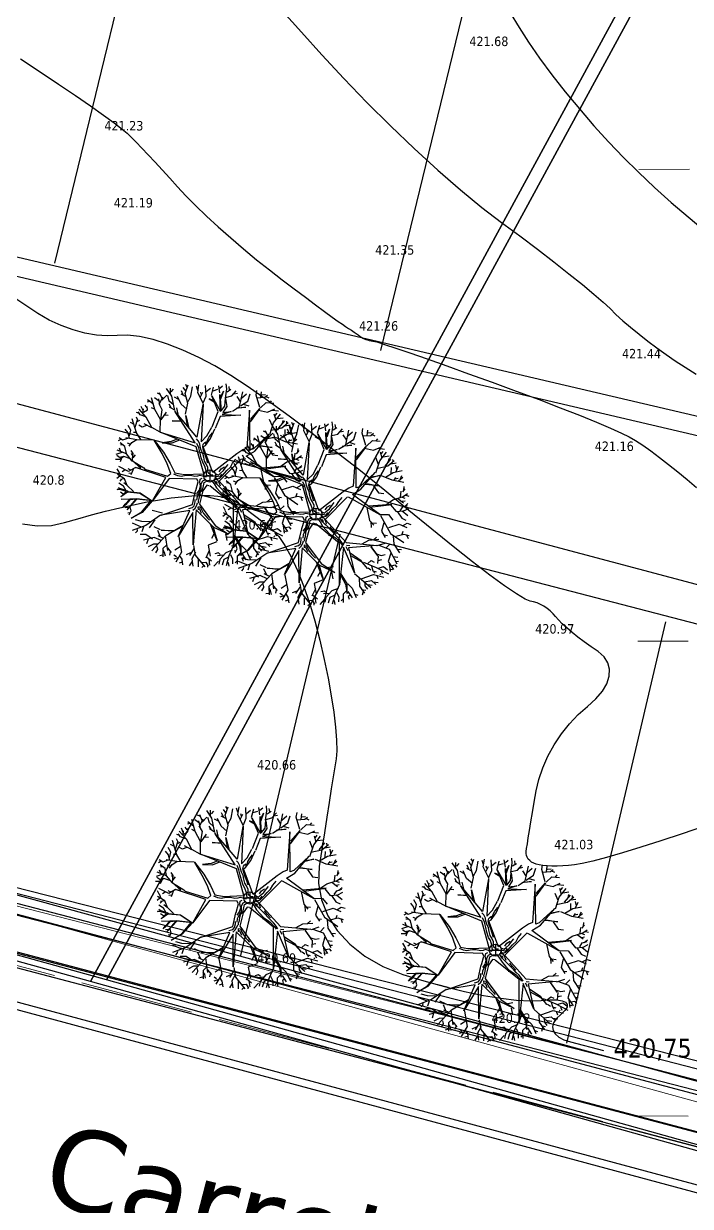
# Model space of a CAD drawing. Header units: metres. Extents: x 2 to 659295185, y -28 to 1124222152.
# Drawn here: x 654752.2 to 654822.7, y 1123140 to 1123265.1 of the extents above; entities that cross this region are included whole.
import ezdxf

# ---------------------------------------------------------------- set-up
doc = ezdxf.new("R2010")
doc.units = ezdxf.units.M
doc.header["$MEASUREMENT"] = 0
doc.linetypes.add('ACAD_ISO02W100', pattern=[15, 12, -3])
doc.layers.get('0').update_dxf_attribs({"linetype": 'CONTINUOUS'})
for name, color, linetype in [('000PAREDES', 2, 'CONTINUOUS'), ('Arboles', 3, 'CONTINUOUS'), ('Canal de Riego', 5, 'CONTINUOUS'), ('Cota', 3, 'CONTINUOUS'), ('CURVAS', 2, 'CONTINUOUS'), ('CVL_CURV_D', 7, 'CONTINUOUS'), ('CVL_CURV_G', 42, 'CONTINUOUS'), ('MANZANA', 30, 'CONTINUOUS'), ('PUERTA', 3, 'CONTINUOUS'), ('VIA_ACCESO', 7, 'ACAD_ISO02W100'), ('Vialidad', 1, 'CONTINUOUS'), ('vista1', 3, 'CONTINUOUS'), ('ÁREAS', 7, 'CONTINUOUS')]:
    doc.layers.add(name, color=color, linetype=linetype)
doc.layers.add('acera', color=32, linetype='CONTINUOUS', lineweight=20)
doc.layers.add('LIMITE 2017 IGVSB', color=7, linetype='CONTINUOUS', lineweight=120)
doc.styles.get("Standard").update_dxf_attribs({"font": 'tahoma.ttf'})

# ---------------------------------------------------------------- blocks, each defined once
blk = doc.blocks.new('A$C469D301D')
for p, q in [((0.723, 2.371), (0.688, 2.393)), ((0.741, 2.314), (0.717, 2.394)), ((0.735, 2.294), (0.806, 2.35)), ((0.871, 2.329), (0.817, 2.438)), ((0.857, 2.363), (0.866, 2.436)), ((0.872, 2.385), (0.907, 2.417)), ((1.024, 2.327), (1.006, 2.38)), ((1.063, 2.376), (1.036, 2.423)), ((1.05, 2.343), (1.105, 2.45)), ((1.089, 2.418), (1.073, 2.459)), ((1.122, 2.297), (1.16, 2.416)), ((1.222, 2.361), (1.211, 2.418)), ((1.217, 2.33), (1.246, 2.432)), ((1.321, 2.271), (1.332, 2.411)), ((1.331, 2.333), (1.391, 2.37)), ((1.394, 2.274), (1.435, 2.378)), ((1.507, 2.291), (1.504, 2.387)), ((1.514, 2.352), (1.554, 2.378)), ((1.603, 2.331), (1.606, 2.398)), ((1.64, 2.312), (1.639, 2.36)), ((0.501, 2.097), (0.422, 2.212)), ((0.472, 2.19), (0.454, 2.246)), ((0.464, 2.155), (0.478, 2.21)), ((0.474, 2.166), (0.531, 2.191)), ((0.529, 2.215), (0.505, 2.254)), ((0.531, 2.191), (0.533, 2.235)), ((0.569, 2.297), (0.539, 2.291)), ((0.618, 2.253), (0.548, 2.319)), ((0.624, 2.185), (0.588, 2.211)), ((0.627, 2.18), (0.604, 2.342)), ((0.699, 2.283), (0.644, 2.335)), ((0.723, 2.167), (0.691, 2.248)), ((0.701, 2.233), (0.696, 2.313)), ((0.704, 2.255), (0.754, 2.336)), ((0.83, 2.269), (0.82, 2.342)), ((0.879, 2.144), (0.822, 2.19)), ((0.844, 2.175), (0.823, 2.227)), ((0.877, 2.215), (0.83, 2.269)), ((0.885, 2.134), (0.871, 2.329)), ((0.951, 2.277), (0.904, 2.309)), ((0.979, 2.208), (0.945, 2.313)), ((1.045, 2.131), (0.979, 2.208)), ((1.06, 2.293), (0.996, 2.337)), ((1.023, 2.071), (1.072, 2.21)), ((1.072, 2.21), (1.05, 2.343)), ((1.075, 2.229), (1.122, 2.297)), ((1.272, 2.173), (1.217, 2.33)), ((1.246, 2.272), (1.284, 2.327)), ((1.262, 2.305), (1.257, 2.334)), ((1.273, 2.188), (1.321, 2.271)), ((1.358, 2.23), (1.419, 2.182)), ((1.416, 2.196), (1.358, 2.23)), ((1.395, 2.267), (1.483, 2.047)), ((1.455, 2.051), (1.395, 2.267)), ((1.421, 2.331), (1.486, 2.343)), ((1.483, 2.047), (1.505, 2.271)), ((1.505, 2.271), (1.494, 2.051)), ((1.556, 2.307), (1.507, 2.209)), ((1.512, 2.24), (1.556, 2.307)), ((1.552, 2.107), (1.572, 2.206)), ((1.57, 2.21), (1.603, 2.331)), ((1.572, 2.206), (1.574, 2.1)), ((1.575, 2.222), (1.659, 2.23)), ((1.603, 2.294), (1.658, 2.319)), ((1.659, 2.23), (1.726, 2.291)), ((1.688, 2.254), (1.736, 2.259)), ((1.766, 2.135), (1.729, 2.213)), ((1.743, 2.078), (1.809, 2.265)), ((1.783, 2.186), (1.856, 2.233)), ((1.859, 2.137), (1.902, 2.227)), ((1.978, 2.201), (1.997, 2.261)), ((2.005, 2.033), (1.978, 2.201)), ((2.038, 2.159), (2.056, 2.233)), ((2.053, 2.196), (2.102, 2.193)), ((0.331, 2.02), (0.284, 2.052)), ((0.349, 1.908), (0.316, 2.099)), ((0.34, 1.983), (0.39, 2.088)), ((0.384, 2.08), (0.373, 2.114)), ((0.377, 2.055), (0.413, 2.066)), ((0.421, 2.154), (0.382, 2.171)), ((0.427, 2.136), (0.404, 2.18)), ((0.495, 2.101), (0.427, 2.136)), ((0.557, 1.949), (0.501, 2.097)), ((0.684, 2.04), (0.627, 2.18)), ((0.66, 1.875), (0.684, 2.04)), ((0.688, 2.043), (0.723, 2.167)), ((0.692, 2.034), (0.774, 2.126)), ((0.753, 2.094), (0.793, 2.084)), ((1.133, 1.748), (0.885, 2.126)), ((1.1, 1.678), (0.886, 2.125)), ((0.925, 2.06), (0.916, 2.166)), ((1.023, 2.049), (1.043, 1.881)), ((1.026, 1.915), (1.023, 2.049)), ((1.264, 2.167), (1.133, 1.748)), ((1.267, 2.169), (1.181, 1.68)), ((1.35, 1.86), (1.455, 2.051)), ((1.494, 2.051), (1.552, 2.107)), ((1.574, 2.1), (1.512, 2.027)), ((1.641, 2.03), (1.743, 2.078)), ((1.825, 2.06), (1.695, 2.058)), ((1.724, 2.064), (1.825, 2.06)), ((1.757, 2.085), (1.859, 2.137)), ((1.794, 2.103), (1.864, 2.071)), ((1.988, 2.164), (2.089, 2.158)), ((2.016, 2.025), (2.1, 2.087)), ((2.089, 2.158), (2.127, 2.18)), ((2.1, 2.087), (2.199, 2.066)), ((2.105, 2.166), (2.141, 2.144)), ((2.148, 2.077), (2.173, 2.101)), ((0.239, 1.921), (0.207, 1.975)), ((0.248, 1.844), (0.239, 1.921)), ((0.249, 1.88), (0.276, 1.952)), ((0.276, 1.952), (0.25, 2.017)), ((0.351, 1.909), (0.307, 1.917)), ((0.393, 1.813), (0.349, 1.908)), ((0.433, 1.972), (0.389, 2.002)), ((0.49, 1.987), (0.433, 1.972)), ((0.555, 1.947), (0.464, 2.011)), ((0.659, 1.877), (0.557, 1.949)), ((0.66, 1.877), (1.1, 1.678)), ((1.108, 1.622), (0.66, 1.877)), ((0.834, 2.006), (0.945, 1.989)), ((0.947, 1.979), (0.834, 2.006)), ((1.471, 1.979), (1.387, 1.829)), ((1.744, 1.964), (1.471, 1.979)), ((1.623, 2.027), (1.503, 2.003)), ((1.503, 2.003), (1.744, 1.964)), ((1.512, 2.027), (1.623, 2.027)), ((1.869, 2.016), (1.77, 1.521)), ((1.808, 1.493), (1.869, 2.016)), ((2.007, 2.019), (1.856, 1.861)), ((1.865, 1.892), (2.007, 2.019)), ((1.986, 2), (2.1, 1.957)), ((2.1, 1.957), (2.199, 1.988)), ((2.162, 1.976), (2.244, 1.955)), ((2.162, 1.808), (2.265, 1.91)), ((2.198, 1.839), (2.185, 1.92)), ((2.196, 1.902), (2.223, 1.927)), ((0.135, 1.847), (0.095, 1.832)), ((0.112, 1.684), (0.098, 1.733)), ((0.152, 1.833), (0.111, 1.871)), ((0.172, 1.745), (0.115, 1.803)), ((0.149, 1.767), (0.115, 1.776)), ((0.221, 1.849), (0.152, 1.833)), ((0.18, 1.653), (0.172, 1.745)), ((0.34, 1.816), (0.2, 1.859)), ((0.246, 1.769), (0.211, 1.787)), ((0.229, 1.742), (0.271, 1.788)), ((0.271, 1.788), (0.339, 1.82)), ((0.565, 1.781), (0.34, 1.816)), ((0.567, 1.78), (0.669, 1.607)), ((0.648, 1.591), (0.567, 1.78)), ((0.669, 1.734), (0.799, 1.717)), ((0.785, 1.733), (0.669, 1.734)), ((0.87, 1.756), (0.785, 1.733)), ((0.799, 1.717), (0.902, 1.743)), ((1.141, 1.7), (1.122, 1.729)), ((1.181, 1.68), (1.266, 1.747)), ((1.266, 1.747), (1.343, 1.856)), ((1.27, 1.701), (1.295, 1.732)), ((1.295, 1.732), (1.323, 1.76)), ((1.309, 1.706), (1.382, 1.828)), ((1.323, 1.76), (1.342, 1.78)), ((2.091, 1.66), (2.162, 1.808)), ((2.111, 1.715), (2.26, 1.728)), ((2.14, 1.764), (2.115, 1.86)), ((2.216, 1.857), (2.294, 1.859)), ((2.223, 1.731), (2.312, 1.814)), ((2.26, 1.728), (2.354, 1.787)), ((2.276, 1.785), (2.291, 1.824)), ((2.304, 1.751), (2.375, 1.754)), ((2.336, 1.777), (2.338, 1.806)), ((2.372, 1.666), (2.368, 1.724)), ((0.079, 1.585), (0.026, 1.592)), ((0.134, 1.676), (0.041, 1.656)), ((0.084, 1.61), (0.051, 1.643)), ((0.181, 1.648), (0.063, 1.71)), ((0.14, 1.616), (0.079, 1.585)), ((0.109, 1.598), (0.083, 1.553)), ((0.14, 1.616), (0.084, 1.61)), ((0.226, 1.575), (0.14, 1.616)), ((0.244, 1.544), (0.181, 1.648)), ((0.244, 1.544), (0.269, 1.642)), ((0.269, 1.642), (0.247, 1.683)), ((0.264, 1.607), (0.249, 1.645)), ((0.261, 1.585), (0.295, 1.62)), ((0.699, 1.446), (0.648, 1.591)), ((0.669, 1.607), (0.739, 1.447)), ((1.16, 1.26), (1.108, 1.622)), ((1.139, 1.603), (1.121, 1.663)), ((1.146, 1.531), (1.139, 1.603)), ((1.159, 1.657), (1.141, 1.7)), ((1.16, 1.614), (1.159, 1.657)), ((1.168, 1.572), (1.16, 1.614)), ((1.184, 1.522), (1.168, 1.572)), ((1.191, 1.61), (1.204, 1.645)), ((1.197, 1.561), (1.191, 1.61)), ((1.199, 1.61), (1.23, 1.623)), ((1.282, 1.259), (1.199, 1.61)), ((1.204, 1.645), (1.221, 1.662)), ((1.221, 1.662), (1.243, 1.672)), ((1.23, 1.623), (1.309, 1.706)), ((1.23, 1.65), (1.254, 1.664)), ((1.254, 1.664), (1.27, 1.701)), ((2.083, 1.665), (1.856, 1.502)), ((1.868, 1.469), (2.083, 1.665)), ((2.138, 1.617), (2.016, 1.602)), ((2.029, 1.614), (2.138, 1.617)), ((2.156, 1.616), (2.29, 1.538)), ((2.21, 1.587), (2.321, 1.634)), ((2.291, 1.624), (2.304, 1.702)), ((2.321, 1.634), (2.439, 1.644)), ((2.353, 1.633), (2.401, 1.708)), ((2.403, 1.539), (2.427, 1.578)), ((0.053, 1.42), (0.035, 1.466)), ((0.07, 1.359), (0.054, 1.418)), ((0.178, 1.411), (0.059, 1.495)), ((0.095, 1.423), (0.133, 1.442)), ((0.211, 1.427), (0.176, 1.449)), ((0.276, 1.452), (0.178, 1.411)), ((0.241, 1.433), (0.203, 1.366)), ((0.246, 1.544), (0.385, 1.436)), ((0.345, 1.437), (0.246, 1.544)), ((0.656, 1.27), (0.275, 1.452)), ((0.275, 1.452), (0.345, 1.437)), ((0.385, 1.436), (0.397, 1.417)), ((0.397, 1.417), (0.681, 1.284)), ((0.727, 1.314), (0.699, 1.446)), ((0.739, 1.447), (0.781, 1.318)), ((1.154, 1.47), (1.146, 1.531)), ((1.168, 1.396), (1.154, 1.47)), ((1.187, 1.473), (1.184, 1.522)), ((1.193, 1.421), (1.187, 1.473)), ((1.21, 1.384), (1.193, 1.421)), ((1.211, 1.504), (1.197, 1.561)), ((1.222, 1.446), (1.211, 1.504)), ((1.232, 1.388), (1.222, 1.446)), ((1.629, 1.463), (1.282, 1.257)), ((1.713, 1.503), (1.629, 1.463)), ((1.77, 1.521), (1.713, 1.503)), ((1.747, 1.414), (1.868, 1.469)), ((2.072, 1.104), (1.747, 1.414)), ((1.856, 1.502), (1.808, 1.493)), ((2.1, 1.485), (1.938, 1.523)), ((1.953, 1.532), (2.1, 1.485)), ((2.04, 1.493), (2.093, 1.389)), ((2.29, 1.538), (2.441, 1.49)), ((2.318, 1.531), (2.347, 1.563)), ((2.33, 1.548), (2.376, 1.552)), ((2.375, 1.517), (2.439, 1.554)), ((2.429, 1.385), (2.441, 1.431)), ((0.054, 1.366), (0.014, 1.342)), ((0.113, 1.323), (0.027, 1.391)), ((0.087, 1.227), (0.029, 1.276)), ((0.051, 1.299), (0.079, 1.322)), ((0.108, 1.325), (0.059, 1.323)), ((0.135, 1.231), (0.095, 1.273)), ((0.138, 1.232), (0.113, 1.323)), ((0.212, 1.384), (0.178, 1.385)), ((0.444, 0.987), (0.656, 1.27)), ((0.701, 1.254), (0.444, 0.987)), ((0.681, 1.284), (0.727, 1.314)), ((1.059, 1.199), (0.701, 1.254)), ((0.816, 1.271), (0.767, 1.302)), ((0.781, 1.318), (0.878, 1.287)), ((0.858, 1.259), (0.816, 1.271)), ((0.904, 1.261), (0.858, 1.259)), ((0.883, 1.284), (1.16, 1.258)), ((0.934, 1.263), (0.904, 1.261)), ((0.982, 1.255), (0.934, 1.263)), ((1.038, 1.236), (0.982, 1.255)), ((1.186, 1.353), (1.168, 1.396)), ((1.198, 1.289), (1.186, 1.353)), ((1.199, 1.229), (1.198, 1.289)), ((1.206, 1.393), (1.206, 1.393)), ((1.226, 1.331), (1.21, 1.384)), ((1.22, 1.296), (1.226, 1.331)), ((1.22, 1.26), (1.22, 1.296)), ((1.248, 1.232), (1.22, 1.26)), ((1.348, 1.133), (1.681, 1.391)), ((1.366, 1.257), (1.399, 1.293)), ((1.38, 1.237), (1.425, 1.265)), ((1.399, 1.293), (1.443, 1.311)), ((1.425, 1.265), (1.466, 1.309)), ((1.434, 1.23), (1.469, 1.26)), ((1.466, 1.309), (1.497, 1.338)), ((1.469, 1.26), (1.521, 1.299)), ((1.521, 1.299), (1.556, 1.346)), ((1.556, 1.346), (1.607, 1.392)), ((1.686, 1.388), (2.072, 1.104)), ((2.093, 1.389), (2.162, 1.372)), ((2.168, 1.222), (2.268, 1.275)), ((2.268, 1.275), (2.41, 1.301)), ((2.335, 1.285), (2.403, 1.219)), ((2.374, 1.299), (2.392, 1.374)), ((2.395, 1.293), (2.43, 1.275)), ((2.41, 1.301), (2.471, 1.332)), ((2.411, 1.362), (2.448, 1.401)), ((2.447, 1.313), (2.487, 1.298)), ((0, 1.195), (0.046, 1.203)), ((0.038, 1.192), (0, 1.195)), ((0.045, 1.2), (0.02, 1.217)), ((0.035, 1.094), (0.115, 1.153)), ((0.13, 1.143), (0.035, 1.094)), ((0.115, 1.153), (0.038, 1.192)), ((0.071, 1.126), (0.038, 1.157)), ((0.046, 1.203), (0.126, 1.161)), ((0.113, 1.164), (0.087, 1.227)), ((0.125, 1.166), (0.14, 1.151)), ((0.291, 1.107), (0.13, 1.143)), ((0.209, 1.14), (0.138, 1.232)), ((0.14, 1.151), (0.295, 1.114)), ((0.426, 0.993), (0.291, 1.107)), ((0.295, 1.114), (0.439, 0.988)), ((1.029, 1.051), (1.075, 1.159)), ((1.075, 1.236), (1.038, 1.236)), ((1.075, 1.159), (1.061, 1.201)), ((1.107, 1.242), (1.075, 1.236)), ((1.076, 1.051), (1.099, 1.105)), ((1.093, 1.153), (1.103, 1.192)), ((1.099, 1.105), (1.093, 1.153)), ((1.1, 1.048), (1.107, 1.096)), ((1.103, 1.192), (1.131, 1.203)), ((1.146, 1.226), (1.107, 1.242)), ((1.107, 1.096), (1.111, 1.13)), ((1.111, 1.13), (1.138, 1.165)), ((1.117, 1.045), (1.137, 1.098)), ((1.183, 1.103), (1.121, 1.033)), ((1.137, 1.098), (1.152, 1.141)), ((1.138, 1.165), (1.181, 1.183)), ((1.19, 1.208), (1.146, 1.226)), ((1.152, 1.141), (1.202, 1.16)), ((1.213, 1.091), (1.183, 1.103)), ((1.27, 1.206), (1.199, 1.229)), ((1.202, 1.16), (1.235, 1.16)), ((1.245, 1.162), (1.278, 1.108)), ((1.279, 1.225), (1.248, 1.232)), ((1.278, 1.108), (1.302, 1.05)), ((1.286, 1.156), (1.293, 1.171)), ((1.309, 1.104), (1.286, 1.156)), ((1.293, 1.171), (1.332, 1.155)), ((1.298, 1.195), (1.333, 1.168)), ((1.338, 1.07), (1.309, 1.104)), ((1.325, 1.104), (1.313, 1.135)), ((1.317, 1.235), (1.351, 1.215)), ((1.323, 1.206), (1.369, 1.188)), ((1.332, 1.155), (1.348, 1.108)), ((1.333, 1.168), (1.365, 1.174)), ((1.348, 1.132), (1.587, 0.792)), ((1.348, 1.108), (1.355, 1.069)), ((1.351, 1.215), (1.38, 1.237)), ((1.365, 1.174), (1.403, 1.201)), ((1.369, 1.188), (1.397, 1.22)), ((1.403, 1.201), (1.434, 1.23)), ((1.917, 1.218), (1.93, 1.044)), ((2.25, 1.217), (1.938, 1.233)), ((1.953, 1.218), (2.25, 1.217)), ((2.071, 1.106), (2.187, 1.089)), ((2.231, 1.212), (2.291, 1.115)), ((2.291, 1.115), (2.392, 1.112)), ((2.309, 1.111), (2.355, 1.022)), ((2.346, 1.12), (2.386, 1.167)), ((2.374, 1.113), (2.441, 1.043)), ((2.386, 1.167), (2.453, 1.177)), ((2.39, 1.241), (2.428, 1.243)), ((2.392, 1.112), (2.463, 1.137)), ((2.413, 1.17), (2.461, 1.2)), ((0.036, 1.063), (0.149, 1.052)), ((0.143, 1.044), (0.036, 1.063)), ((0.046, 0.959), (0.077, 0.99)), ((0.081, 0.981), (0.046, 0.959)), ((0.075, 0.945), (0.123, 0.942)), ((0.077, 0.99), (0.143, 1.044)), ((0.149, 1.037), (0.081, 0.981)), ((0.096, 0.914), (0.23, 1.038)), ((0.238, 1.034), (0.096, 0.914)), ((0.146, 0.894), (0.139, 0.945)), ((0.149, 1.052), (0.239, 1.044)), ((0.23, 1.038), (0.149, 1.037)), ((0.439, 0.988), (0.238, 1.034)), ((0.239, 1.044), (0.417, 1.001)), ((0.286, 0.863), (0.426, 0.993)), ((0.44, 0.986), (0.288, 0.854)), ((0.962, 0.872), (1.025, 1.048)), ((1.027, 0.922), (1.038, 0.971)), ((1.038, 0.971), (1.069, 1.016)), ((1.04, 1.014), (1.076, 1.051)), ((1.043, 0.905), (1.06, 0.941)), ((1.121, 1.033), (1.054, 0.863)), ((1.06, 0.941), (1.072, 0.984)), ((1.069, 1.016), (1.1, 1.048)), ((1.072, 0.984), (1.088, 1.023)), ((1.088, 1.023), (1.117, 1.045)), ((1.497, 0.794), (1.218, 1.089)), ((1.302, 1.05), (1.343, 0.991)), ((1.369, 1.029), (1.338, 1.07)), ((1.342, 0.969), (1.342, 0.969)), ((1.343, 0.991), (1.384, 0.932)), ((1.404, 0.982), (1.369, 1.029)), ((1.432, 0.974), (1.403, 1.025)), ((1.444, 0.93), (1.404, 0.982)), ((1.472, 0.922), (1.432, 0.974)), ((1.483, 0.955), (1.483, 0.955)), ((1.93, 1.044), (1.976, 0.975)), ((1.944, 1.027), (1.939, 0.949)), ((1.962, 1.008), (2.016, 0.996)), ((2.111, 0.991), (2.067, 0.882)), ((2.079, 1.09), (2.183, 0.839)), ((2.168, 0.918), (2.309, 0.944)), ((2.187, 1.089), (2.236, 1.007)), ((2.309, 0.944), (2.404, 0.887)), ((2.354, 0.918), (2.417, 0.944)), ((2.355, 1.022), (2.407, 0.988)), ((2.417, 0.944), (2.465, 0.922)), ((0.101, 0.871), (0.133, 0.872)), ((0.114, 0.844), (0.146, 0.894)), ((0.134, 0.797), (0.286, 0.863)), ((0.288, 0.854), (0.134, 0.797)), ((0.525, 0.785), (0.313, 0.677)), ((0.555, 0.808), (0.421, 0.86)), ((0.532, 0.786), (0.962, 0.872)), ((0.914, 0.798), (0.532, 0.786)), ((0.721, 0.476), (0.914, 0.798)), ((1, 0.796), (0.901, 0.344)), ((0.905, 0.826), (0.957, 0.833)), ((0.954, 0.796), (0.989, 0.822)), ((0.957, 0.833), (0.983, 0.854)), ((0.983, 0.854), (1.001, 0.901)), ((0.989, 0.822), (1.016, 0.857)), ((1.203, 0.537), (1, 0.796)), ((1.001, 0.901), (1.005, 0.935)), ((1.016, 0.857), (1.03, 0.886)), ((1.031, 0.793), (1.033, 0.834)), ((1.033, 0.834), (1.058, 0.828)), ((1.041, 0.882), (1.043, 0.905)), ((1.054, 0.778), (1.045, 0.809)), ((1.054, 0.926), (1.054, 0.926)), ((1.054, 0.863), (1.222, 0.561)), ((1.058, 0.828), (1.073, 0.781)), ((1.396, 0.912), (1.367, 0.916)), ((1.384, 0.932), (1.427, 0.897)), ((1.427, 0.897), (1.462, 0.867)), ((1.428, 0.254), (1.497, 0.794)), ((1.471, 0.889), (1.444, 0.93)), ((1.462, 0.867), (1.507, 0.802)), ((1.505, 0.849), (1.471, 0.889)), ((1.53, 0.803), (1.505, 0.849)), ((1.507, 0.802), (1.527, 0.766)), ((1.548, 0.764), (1.53, 0.803)), ((1.587, 0.792), (1.982, 0.704)), ((1.794, 0.75), (1.887, 0.787)), ((1.887, 0.787), (2.02, 0.781)), ((1.943, 0.781), (1.992, 0.815)), ((2.067, 0.882), (2.107, 0.795)), ((2.091, 0.831), (2.138, 0.817)), ((2.183, 0.839), (2.341, 0.696)), ((2.213, 0.804), (2.207, 0.692)), ((2.249, 0.794), (2.355, 0.807)), ((2.334, 0.807), (2.351, 0.847)), ((2.355, 0.807), (2.424, 0.779)), ((2.391, 0.794), (2.404, 0.742)), ((0.313, 0.677), (0.127, 0.633)), ((0.256, 0.662), (0.144, 0.727)), ((0.268, 0.733), (0.189, 0.765)), ((0.194, 0.62), (0.2, 0.638)), ((0.254, 0.601), (0.285, 0.667)), ((0.379, 0.715), (0.268, 0.733)), ((0.44, 0.735), (0.355, 0.637)), ((0.5, 0.595), (0.422, 0.645)), ((0.953, 0.769), (0.721, 0.476)), ((0.901, 0.344), (0.953, 0.769)), ((1.065, 0.737), (1.054, 0.778)), ((1.073, 0.781), (1.091, 0.738)), ((1.091, 0.738), (1.115, 0.696)), ((1.115, 0.696), (1.134, 0.67)), ((1.134, 0.67), (1.156, 0.638)), ((1.542, 0.737), (1.428, 0.254)), ((1.642, 0.382), (1.542, 0.737)), ((1.596, 0.683), (1.576, 0.736)), ((1.586, 0.757), (1.627, 0.748)), ((1.982, 0.704), (1.608, 0.718)), ((1.608, 0.718), (1.642, 0.382)), ((1.753, 0.529), (1.618, 0.649)), ((1.901, 0.702), (1.977, 0.564)), ((1.977, 0.564), (1.908, 0.697)), ((1.988, 0.701), (2.095, 0.721)), ((2.009, 0.702), (2.136, 0.635)), ((2.099, 0.655), (2.161, 0.703)), ((2.136, 0.635), (2.215, 0.43)), ((2.207, 0.692), (2.267, 0.568)), ((0.168, 0.598), (0.194, 0.62)), ((0.301, 0.558), (0.222, 0.565)), ((0.401, 0.504), (0.258, 0.486)), ((0.297, 0.437), (0.325, 0.498)), ((0.379, 0.487), (0.301, 0.558)), ((0.556, 0.507), (0.351, 0.335)), ((0.488, 0.451), (0.401, 0.504)), ((0.517, 0.482), (0.459, 0.519)), ((0.488, 0.498), (0.463, 0.588)), ((0.506, 0.588), (0.666, 0.562)), ((0.641, 0.557), (0.506, 0.588)), ((0.558, 0.309), (0.556, 0.507)), ((0.559, 0.512), (0.802, 0.617)), ((0.784, 0.597), (0.559, 0.512)), ((0.726, 0.47), (0.738, 0.265)), ((1.224, 0.353), (1.163, 0.585)), ((1.191, 0.552), (1.224, 0.353)), ((1.385, 0.421), (1.203, 0.537)), ((1.222, 0.561), (1.385, 0.421)), ((1.285, 0.499), (1.377, 0.502)), ((1.621, 0.614), (1.748, 0.521)), ((1.748, 0.521), (1.82, 0.418)), ((1.82, 0.418), (1.753, 0.529)), ((1.779, 0.506), (1.937, 0.415)), ((1.833, 0.481), (1.883, 0.515)), ((1.883, 0.515), (1.92, 0.49)), ((1.982, 0.559), (1.962, 0.464)), ((1.964, 0.594), (2.024, 0.566)), ((1.974, 0.506), (2.025, 0.509)), ((2.024, 0.566), (2.076, 0.571)), ((2.153, 0.58), (2.106, 0.473)), ((2.106, 0.473), (2.161, 0.359)), ((2.179, 0.531), (2.24, 0.515)), ((2.298, 0.604), (2.238, 0.616)), ((0.383, 0.419), (0.31, 0.392)), ((0.44, 0.412), (0.383, 0.419)), ((0.4, 0.301), (0.431, 0.342)), ((0.431, 0.342), (0.429, 0.38)), ((0.499, 0.346), (0.486, 0.236)), ((0.556, 0.386), (0.499, 0.346)), ((0.514, 0.292), (0.499, 0.324)), ((0.56, 0.344), (0.602, 0.279)), ((0.741, 0.343), (0.654, 0.301)), ((0.907, 0.331), (0.913, 0.203)), ((1.219, 0.342), (1.097, 0.312)), ((1.195, 0.454), (1.152, 0.396)), ((1.344, 0.432), (1.35, 0.341)), ((1.458, 0.372), (1.508, 0.25)), ((1.529, 0.254), (1.462, 0.404)), ((1.644, 0.374), (1.832, 0.162)), ((1.723, 0.294), (1.89, 0.329)), ((1.83, 0.423), (1.863, 0.394)), ((1.878, 0.447), (1.888, 0.378)), ((1.888, 0.378), (1.93, 0.361)), ((1.89, 0.329), (2.019, 0.278)), ((1.896, 0.372), (1.904, 0.345)), ((1.931, 0.315), (1.94, 0.267)), ((1.937, 0.415), (2.087, 0.312)), ((1.968, 0.403), (2.033, 0.415)), ((1.974, 0.312), (1.986, 0.325)), ((2.012, 0.316), (1.997, 0.359)), ((2.033, 0.415), (2.08, 0.368)), ((2.12, 0.341), (2.119, 0.439)), ((2.121, 0.372), (2.146, 0.363)), ((2.144, 0.413), (2.187, 0.418)), ((2.187, 0.418), (2.21, 0.385)), ((2.209, 0.462), (2.24, 0.461)), ((0.447, 0.258), (0.481, 0.261)), ((0.52, 0.238), (0.514, 0.292)), ((0.578, 0.248), (0.592, 0.29)), ((0.678, 0.198), (0.623, 0.188)), ((0.662, 0.212), (0.632, 0.237)), ((0.738, 0.265), (0.644, 0.145)), ((0.734, 0.174), (0.707, 0.225)), ((0.735, 0.097), (0.734, 0.174)), ((0.855, 0.24), (0.793, 0.224)), ((0.902, 0.287), (0.835, 0.21)), ((0.919, 0.243), (0.861, 0.159)), ((0.861, 0.159), (0.862, 0.065)), ((0.913, 0.203), (1.018, 0.034)), ((1.104, 0.239), (1.047, 0.147)), ((1.058, 0.163), (1.115, 0.103)), ((1.097, 0.312), (1.107, 0.165)), ((1.219, 0.193), (1.17, 0.188)), ((1.279, 0.155), (1.204, 0.158)), ((1.241, 0.169), (1.219, 0.193)), ((1.316, 0.183), (1.228, 0.106)), ((1.403, 0.206), (1.316, 0.183)), ((1.426, 0.256), (1.353, 0.137)), ((1.514, 0.163), (1.458, 0.121)), ((1.508, 0.25), (1.514, 0.124)), ((1.514, 0.124), (1.529, 0.254)), ((1.537, 0.249), (1.588, 0.184)), ((1.588, 0.184), (1.626, 0.057)), ((1.697, 0.303), (1.688, 0.199)), ((1.688, 0.199), (1.741, 0.1)), ((1.76, 0.248), (1.855, 0.251)), ((1.763, 0.192), (1.766, 0.235)), ((1.79, 0.144), (1.763, 0.192)), ((1.795, 0.209), (1.855, 0.191)), ((1.855, 0.251), (1.904, 0.193)), ((1.869, 0.233), (1.939, 0.214)), ((0.728, 0.134), (0.687, 0.127)), ((0.821, 0.074), (0.86, 0.12)), ((0.942, 0.14), (0.929, 0.047)), ((0.976, 0.03), (1.002, 0.048)), ((0.981, 0.095), (1.041, 0.094)), ((1.041, 0.094), (1.065, 0.038)), ((1.058, 0.071), (1.054, 0.027)), ((1.082, 0.131), (1.084, 0.05)), ((1.207, 0.085), (1.137, 0.026)), ((1.228, 0.106), (1.207, 0.046)), ((1.253, 0.03), (1.285, 0.103)), ((1.285, 0.103), (1.342, 0.121)), ((1.353, 0.137), (1.299, 0.01)), ((1.334, 0.048), (1.318, 0.06)), ((1.339, 0), (1.334, 0.048)), ((1.374, 0.155), (1.396, 0.092)), ((1.396, 0.092), (1.387, 0.027)), ((1.421, 0.036), (1.452, 0.06)), ((1.458, 0.121), (1.447, 0.013)), ((1.551, 0.096), (1.522, 0.08)), ((1.522, 0.08), (1.529, 0.046)), ((1.527, 0.148), (1.569, 0.057)), ((1.614, 0.101), (1.649, 0.082)), ((1.707, 0.153), (1.763, 0.135)), ((1.71, 0.08), (1.73, 0.126))]:
    blk.add_line(p, q)
blk = doc.blocks.new('A$C1CDC482B')
at = {"layer": 'PUERTA', "linetype": 'Continuous'}
blk.add_blockref('A$C469D301D', (0, 0, 197.89), dxfattribs=at)
blk = doc.blocks.new('A$C14EB38C1')
at = {"rotation": 1}
blk.add_blockref('A$C1CDC482B', (0.021, -0.023, 593.671), dxfattribs=at)
blk = doc.blocks.new('arbol')
at = {"layer": 'Arboles'}
blk.add_circle((654790.78, 1123791.67), 0.64, dxfattribs=at)
at = {"xscale": 8.000000000032065, "yscale": 8.000000000032065, "zscale": 8.000000000032065, "rotation": 6.294289769575494}
blk.add_blockref('A$C14EB38C1', (654782.03, 1123780.92, -6332.49), dxfattribs=at)
blk = doc.blocks.new('arbol2')
at = {"layer": 'Arboles'}
for p, q in [((654790.78, 1123792.31), (654790.78, 1123791.03)), ((654790.14, 1123791.67), (654791.42, 1123791.67))]:
    blk.add_line(p, q, dxfattribs=at)
blk.add_blockref('arbol', (0, 0), dxfattribs=at)

msp = doc.modelspace()

# ---------------------------------------------------------------- linework, layer by layer
at = {"lineweight": 30}
msp.add_lwpolyline([(654948.3512, 1123120.8818), (654737.653, 1123175.6708), (654613.3796, 1123207.9862), (654535.2993, 1123231.8219), (654565.2977, 1123318.8224), (654606.2977, 1123418.8224), (654522.2977, 1123456.8224), (654623.2977, 1123646.8224), (654713.6038, 1123837.3245)], dxfattribs=at)
msp.add_lwpolyline([(654948.3512, 1123120.8818), (654737.653, 1123175.6708), (654613.3796, 1123207.9862), (654535.2993, 1123231.8219), (654565.2977, 1123318.8224), (654606.2977, 1123418.8224), (654522.2977, 1123456.8224), (654623.2977, 1123646.8224), (654713.6038, 1123837.3245)], dxfattribs=at)
msp.add_lwpolyline([(654948.3512, 1123120.8818), (654737.653, 1123175.6708), (654613.3796, 1123207.9862), (654535.2993, 1123231.8219), (654565.2977, 1123318.8224), (654606.2977, 1123418.8224), (654522.2977, 1123456.8224), (654623.2977, 1123646.8224), (654713.6038, 1123837.3245)], dxfattribs=at)
at = {"layer": '000PAREDES'}
msp.add_lwpolyline([(654708.4749, 1123560.707), (654576.9969, 1123217.1749), (654738.8422, 1123176.4284), (654851.6478, 1123145.5648), (654859.7194, 1123170.0968)], dxfattribs=at)
at = {"layer": '000PAREDES', "flags": 128}
for points in [[(654755.5274, 1123239.8078), (654767.2627, 1123288.1432)], [(654789.9951, 1123230.5512), (654801.7305, 1123278.8866)], [(654714.714, 1123249.0682), (654846.3858, 1123218.2495)], [(654720.4284, 1123228.4314), (654841.4602, 1123196.9453)], [(654775.1904, 1123166.553), (654785.6883, 1123211.1274)], [(654809.6581, 1123157.2964), (654820.156, 1123201.8708)]]:
    msp.add_lwpolyline(points, dxfattribs=at)
at = {"layer": 'acera'}
msp.add_lwpolyline([(654574.4977, 1123215.9131), (654738.2235, 1123174.5479), (654854.7901, 1123142.4469), (654861.5999, 1123169.4781)], dxfattribs=at)
at = {"layer": 'Canal de Riego'}
for points in [[(654883.8617, 1123140.0604), (654870.9097, 1123142.3094), (654673.6907, 1123193.1974), (654552.2127, 1123226.3464), (654513.9147, 1123236.6114)], [(654506.8517, 1123236.1594), (654544.5127, 1123225.9184), (654551.0207, 1123224.3754), (654551.6351, 1123224.2107), (654673.1231, 1123191.059), (654870.4433, 1123140.1448), (654883.4832, 1123137.8806)], [(654884.3205, 1123136.8988), (654870.5383, 1123139.3494), (654674.8441, 1123191.2331), (654551.9317, 1123223.3379), (654546.2902, 1123225.1941)]]:
    msp.add_lwpolyline(points, dxfattribs=at)
at = {"layer": 'Canal de Riego', "flags": 128}
msp.add_lwpolyline([(654675.4628, 1123193.1136), (654871.7758, 1123143.1104)], dxfattribs=at)
msp.add_lwpolyline([(654675.4628, 1123193.1136), (654871.7758, 1123143.1104)], dxfattribs=at)
at = {"layer": 'CURVAS', "lineweight": 0}
msp.add_lwpolyline([(654950, 1123121), (654739, 1123175), (654615, 1123208), (654537, 1123232), (654567, 1123319), (654608, 1123419), (654524, 1123457), (654625, 1123647), (654715, 1123837)], dxfattribs=at)
msp.add_lwpolyline([(654950, 1123121), (654739, 1123175), (654615, 1123208), (654537, 1123232), (654567, 1123319), (654608, 1123419), (654524, 1123457), (654625, 1123647), (654715, 1123837)], dxfattribs=at)
at = {"layer": 'CVL_CURV_D', "color": 7, "linetype": 'Continuous'}
for points, elevation in [([(654803.6664, 1123266.2712), (654804.6218, 1123264.7241), (654805.622, 1123263.1697), (654806.7897, 1123261.4951), (654808.0952, 1123259.7373), (654809.5089, 1123257.9334), (654811.0009, 1123256.1204), (654812.5416, 1123254.3352), (654814.1013, 1123252.6149), (654815.6501, 1123250.9964), (654817.246, 1123249.4206), (654818.9421, 1123247.8243), (654820.7019, 1123246.2383), (654822.4891, 1123244.6934), (654824.2671, 1123243.2206)], 421.75), ([(654751.9062, 1123261.4225), (654753.981, 1123260.0552), (654755.927, 1123258.7548), (654757.7137, 1123257.5424), (654759.3108, 1123256.4394), (654760.6878, 1123255.4669), (654761.8143, 1123254.6462), (654762.6598, 1123253.9985), (654763.194, 1123253.5451), (654763.6157, 1123253.1335), (654764.1344, 1123252.6074), (654764.7359, 1123251.982), (654765.4059, 1123251.2724), (654766.1301, 1123250.494), (654766.8944, 1123249.662), (654767.6844, 1123248.7915), (654768.4859, 1123247.8978), (654769.3711, 1123246.9447), (654770.4044, 1123245.9017), (654771.5595, 1123244.7926), (654772.8101, 1123243.6411), (654774.1298, 1123242.4709), (654775.4925, 1123241.3059), (654776.8717, 1123240.1697), (654778.2413, 1123239.0862), (654779.5721, 1123238.0601), (654780.8388, 1123237.091), (654782.0208, 1123236.1943), (654783.0971, 1123235.3855), (654784.0473, 1123234.6801), (654784.8504, 1123234.0936), (654785.4858, 1123233.6414), (654785.9327, 1123233.3392), (654786.272, 1123233.1198), (654786.5946, 1123232.9083), (654786.8954, 1123232.7084), (654787.1691, 1123232.5237), (654787.4104, 1123232.3576), (654787.614, 1123232.2139), (654787.7747, 1123232.0961), (654787.8872, 1123232.0077), (654787.9871, 1123231.9362), (654788.1113, 1123231.8671), (654788.2563, 1123231.8018), (654788.4187, 1123231.7413), (654788.5949, 1123231.6868), (654788.7815, 1123231.6395), (654788.9751, 1123231.6006), (654789.1721, 1123231.5713), (654789.5819, 1123231.4683), (654790.3931, 1123231.2154), (654791.5719, 1123230.8244), (654793.0843, 1123230.3071), (654794.8961, 1123229.6751), (654796.9734, 1123228.9403), (654799.2823, 1123228.1144), (654801.7886, 1123227.2092), (654804.3301, 1123226.2775), (654806.7409, 1123225.3747), (654808.982, 1123224.5163), (654811.0144, 1123223.7179), (654812.799, 1123222.9951), (654814.2969, 1123222.3635), (654815.4688, 1123221.8385), (654816.2758, 1123221.4358), (654816.9443, 1123221.0405), (654817.714, 1123220.537), (654818.5655, 1123219.94), (654819.4799, 1123219.2637), (654820.438, 1123218.5229), (654821.4206, 1123217.7319), (654822.4085, 1123216.9052), (654823.3826, 1123216.0574)], 421.25), ([(654752.1188, 1123212.2417), (654753.6729, 1123212.0318), (654755.1667, 1123212.0665), (654756.5677, 1123212.3569), (654757.9548, 1123212.7751), (654759.4082, 1123213.181), (654760.8975, 1123213.5676), (654762.3923, 1123213.9278), (654763.8624, 1123214.2545), (654765.2774, 1123214.5409), (654766.607, 1123214.7797), (654767.8209, 1123214.9641), (654768.9478, 1123215.0953), (654770.0248, 1123215.1797), (654771.0341, 1123215.218), (654771.9578, 1123215.2107), (654772.7781, 1123215.1585), (654773.4771, 1123215.0619), (654774.0371, 1123214.9217), (654774.4402, 1123214.7383), (654774.797, 1123214.4992), (654775.2227, 1123214.1971), (654775.706, 1123213.8405), (654776.2359, 1123213.4382), (654776.8011, 1123212.9988), (654777.3903, 1123212.5307), (654777.9924, 1123212.0427), (654778.5962, 1123211.5434), (654779.2151, 1123210.886), (654779.8612, 1123209.939), (654780.5212, 1123208.7337), (654781.1816, 1123207.3015), (654781.829, 1123205.6736), (654782.4501, 1123203.8813), (654783.0316, 1123201.9559), (654783.5599, 1123199.9287), (654784.0272, 1123197.8837), (654784.4313, 1123195.9064), (654784.7675, 1123194.0307), (654785.0314, 1123192.2905), (654785.2181, 1123190.7196), (654785.3233, 1123189.3519), (654785.3422, 1123188.2213), (654785.2702, 1123187.3616), (654785.1327, 1123186.5243), (654784.9613, 1123185.4587), (654784.7608, 1123184.1954), (654784.536, 1123182.7651), (654784.2916, 1123181.1984), (654784.0326, 1123179.526), (654783.7636, 1123177.7786), (654783.4895, 1123175.9867), (654783.4145, 1123174.194), (654783.7237, 1123172.444), (654784.3933, 1123170.7675), (654785.3995, 1123169.1953), (654786.7186, 1123167.7582), (654788.3267, 1123166.4869), (654790.2, 1123165.4122), (654792.3149, 1123164.565), (654794.5386, 1123163.8804), (654796.7281, 1123163.2781), (654798.8441, 1123162.7656), (654800.8471, 1123162.3501), (654802.6977, 1123162.0393), (654804.3565, 1123161.8404), (654805.7839, 1123161.761), (654806.9408, 1123161.8084), (654807.8621, 1123161.8798), (654808.6057, 1123161.87), (654809.166, 1123161.783), (654809.5374, 1123161.6228), (654809.7142, 1123161.3933), (654809.6908, 1123161.0986), (654809.4617, 1123160.7425), (654809.0212, 1123160.3292), (654808.5609, 1123159.8891), (654808.2744, 1123159.4552), (654808.1588, 1123159.0354), (654808.2115, 1123158.6375), (654808.4295, 1123158.2693), (654808.8102, 1123157.9387), (654809.3509, 1123157.6536), (654810.0486, 1123157.4216), (654813.5531, 1123156.5055)], 420.75)]:
    msp.add_lwpolyline(points, dxfattribs=dict(at, elevation=elevation))
at = {"layer": 'CVL_CURV_G', "color": 42, "linetype": 'Continuous'}
for points, elevation in [([(654779.6303, 1123266.4331), (654781.6048, 1123264.242), (654783.761, 1123261.8463), (654786.0756, 1123259.3367), (654788.5099, 1123256.8151), (654791.0129, 1123254.3291), (654793.5333, 1123251.9267), (654796.0198, 1123249.6555), (654798.4214, 1123247.5635), (654800.6866, 1123245.6984), (654802.7643, 1123244.1081), (654804.7007, 1123242.6797), (654806.5555, 1123241.2848), (654808.2975, 1123239.9479), (654809.8961, 1123238.6937), (654811.3202, 1123237.5467), (654812.5389, 1123236.5315), (654813.5213, 1123235.6726), (654814.2365, 1123234.9947), (654814.8661, 1123234.3842), (654815.5996, 1123233.7213), (654816.4186, 1123233.0209), (654817.3044, 1123232.2979), (654818.2384, 1123231.5672), (654819.202, 1123230.8435), (654820.1765, 1123230.1419), (654821.1434, 1123229.4771), (654822.1766, 1123228.7983), (654823.3435, 1123228.0561)], 421.5), ([(654824.2329, 1123180.2316), (654821.8628, 1123179.4258), (654819.6045, 1123178.6823), (654817.495, 1123178.012), (654815.5713, 1123177.4261), (654813.8707, 1123176.9354), (654812.43, 1123176.5511), (654811.2865, 1123176.2841), (654810.4771, 1123176.1454), (654809.8499, 1123176.0848), (654809.2353, 1123176.0444), (654808.6443, 1123176.0241), (654808.0877, 1123176.0237), (654807.5766, 1123176.0429), (654807.1218, 1123176.0816), (654806.7342, 1123176.1396), (654806.4248, 1123176.2167), (654806.1716, 1123176.3182), (654805.9473, 1123176.4468), (654805.7548, 1123176.599), (654805.5969, 1123176.7711), (654805.4764, 1123176.9593), (654805.3962, 1123177.16), (654805.3592, 1123177.3695), (654805.3682, 1123177.5841), (654805.4167, 1123177.8929), (654805.4946, 1123178.376), (654805.599, 1123179.0161), (654805.7271, 1123179.796), (654805.8761, 1123180.6986), (654806.043, 1123181.7066), (654806.2251, 1123182.8027), (654806.4196, 1123183.9699), (654806.6961, 1123185.1851), (654807.1166, 1123186.4209), (654807.6663, 1123187.6531), (654808.3307, 1123188.8576), (654809.0952, 1123190.0103), (654809.9451, 1123191.0872), (654810.8658, 1123192.064), (654811.8428, 1123192.9166), (654812.7392, 1123193.7102), (654813.4258, 1123194.5155), (654813.8998, 1123195.3168), (654814.158, 1123196.0984), (654814.1973, 1123196.8449), (654814.0148, 1123197.5404), (654813.6075, 1123198.1695), (654812.9721, 1123198.7164), (654812.2313, 1123199.224), (654811.5176, 1123199.7386), (654810.8432, 1123200.2503), (654810.2201, 1123200.7491), (654809.6604, 1123201.2251), (654809.1762, 1123201.6683), (654808.7797, 1123202.0687), (654808.4828, 1123202.4164), (654808.22, 1123202.7252), (654807.9222, 1123203.0128), (654807.5967, 1123203.2748), (654807.2506, 1123203.5067), (654806.8912, 1123203.7043), (654806.5257, 1123203.863), (654806.1613, 1123203.9786), (654805.8053, 1123204.0465), (654805.2583, 1123204.2643), (654804.3395, 1123204.8148), (654803.0835, 1123205.6723), (654801.5248, 1123206.8108), (654799.6982, 1123208.2044), (654797.6382, 1123209.8272), (654795.3796, 1123211.6533), (654792.9568, 1123213.6568), (654790.4222, 1123215.7476), (654787.8385, 1123217.8273), (654785.2564, 1123219.8576), (654782.7267, 1123221.7998), (654780.3, 1123223.6157), (654778.0271, 1123225.2666), (654775.9587, 1123226.7143), (654774.1454, 1123227.9203), (654772.4595, 1123228.9381), (654770.7608, 1123229.8394), (654769.0818, 1123230.6127), (654767.4548, 1123231.2467), (654765.9125, 1123231.73), (654764.487, 1123232.051), (654763.2109, 1123232.1983), (654762.1167, 1123232.1606), (654761.0688, 1123232.1011), (654759.9275, 1123232.1853), (654758.7185, 1123232.4049), (654757.4677, 1123232.7516), (654756.2007, 1123233.217), (654754.9433, 1123233.7929), (654753.7213, 1123234.4709), (654752.5605, 1123235.2427), (654751.3131, 1123236.0875)], 421)]:
    msp.add_lwpolyline(points, dxfattribs=dict(at, elevation=elevation))
at = {"layer": 'LIMITE 2017 IGVSB', "lineweight": 9}
for p, q in [((654817.2939, 1123249.7275), (654822.6273, 1123249.7337)), ((654817.1936, 1123199.8152), (654822.5079, 1123199.8152)), ((654817.1907, 1123149.5874), (654822.4935, 1123149.5751))]:
    msp.add_line(p, q, dxfattribs=at)
at = {"layer": 'MANZANA', "lineweight": -3}
msp.add_line((656566, 1122688), (653627, 1123461), dxfattribs=at)
for points in [[(654685.2977, 1123825.8224), (654754.2977, 1123791.8224), (654674.2977, 1123593.8224), (654878.2977, 1123382.8224), (654759.2977, 1123163.8224), (654521.2977, 1123229.8224), (654590.2977, 1123413.8224), (654507.2977, 1123449.8224), (654685.2977, 1123825.8224)], [(654687, 1123826), (654756, 1123792), (654676, 1123594), (654880, 1123383), (654761, 1123164), (654523, 1123230), (654592, 1123414), (654509, 1123450), (654687, 1123826)], [(654880, 1123383), (655030, 1123227), (654959, 1123242), (654956, 1123228), (654884, 1123247), (654872, 1123133), (654761, 1123164), (654880, 1123383)], [(654878.2977, 1123382.8224), (655028.2977, 1123226.8224), (654957.2977, 1123241.8224), (654954.2977, 1123227.8224), (654882.2977, 1123246.8224), (654870.2977, 1123132.8224), (654759.2977, 1123163.8224), (654878.2977, 1123382.8224)]]:
    msp.add_lwpolyline(points, dxfattribs=at)
at = {"layer": 'VIA_ACCESO', "lineweight": 15}
msp.add_lwpolyline([(655007.1853, 1123094.9696), (654842.4708, 1123141.2885), (654476.7096, 1123238.6472), (654476.7096, 1123238.6472)], dxfattribs=at)
at = {"layer": 'Vialidad', "flags": 128}
for points in [[(654928.8581, 1123113.9086), (654440.2985, 1123245.3846)], [(654575.7595, 1123213.4139), (654930.7143, 1123119.5501)]]:
    msp.add_lwpolyline(points, dxfattribs=at)
at = {"layer": 'Vialidad'}
for points in [[(654930.1304, 1123119.7043), (654565.0927, 1123215.9344), (654540.8387, 1123222.7254), (654533.1417, 1123228.7624), (654533.7869, 1123231.285)], [(654505.3477, 1123228.4914), (654538.9677, 1123218.0804), (654564.7407, 1123211.1604), (654927.6624, 1123113.3736)]]:
    msp.add_lwpolyline(points, dxfattribs=at)
at = {"layer": 'vista1', "flags": 128}
for points in [[(654714.0952, 1123247.1877), (654845.767, 1123216.369)], [(654710.3829, 1123235.9047), (654842.6977, 1123200.7063)]]:
    msp.add_lwpolyline(points, dxfattribs=at)

# ---------------------------------------------------------------- block references
at = {"layer": 'Arboles'}
for p in [(-18.8698, -574.3793), (-7.6538, -578.4103), (-14.6258, -619.0183), (11.3332, -624.5513)]:
    msp.add_blockref('arbol2', p, dxfattribs=at)

# ---------------------------------------------------------------- texts
at = {"layer": 'Cota'}
for s, height, p in [('421.68', 1, (654799.3607, 1123262.7734)), ('421.23', 1, (654760.7667, 1123253.8434)), ('421.19', 1, (654761.7667, 1123245.6964)), ('421.35', 1, (654789.4127, 1123240.7064)), ('421.26', 1, (654787.7047, 1123232.6684)), ('421.44', 1, (654815.5047, 1123229.7334)), ('421.16', 1, (654812.6237, 1123219.9364)), ('420.8', 1, (654753.1877, 1123216.3654)), ('420.69', 1, (654774.5097, 1123211.6274)), ('420.97', 1, (654806.3307, 1123200.6174)), ('420.66', 1, (654776.9177, 1123186.2374)), ('421.03', 1, (654808.3437, 1123177.8014)), ('420.69', 1, (654776.9167, 1123165.7984)), ('420.72', 1, (654801.7117, 1123159.4364)), ('420,75', 2, (654814.6186, 1123155.7613))]:
    msp.add_text(s, height=height, dxfattribs=at).set_placement(p)
at = {"layer": 'ÁREAS', "insert": (654725.4092, 1123151.1621), "char_height": 8.676316, "width": 284.322915, "attachment_point": 5, "rotation": 345.531058}
msp.add_mtext('{\\fVerdana|b0|i0|c0|p34;Vía de Penetración Agrícola, Carretera Principal}', dxfattribs=at)

doc.saveas('drawing.dxf')
